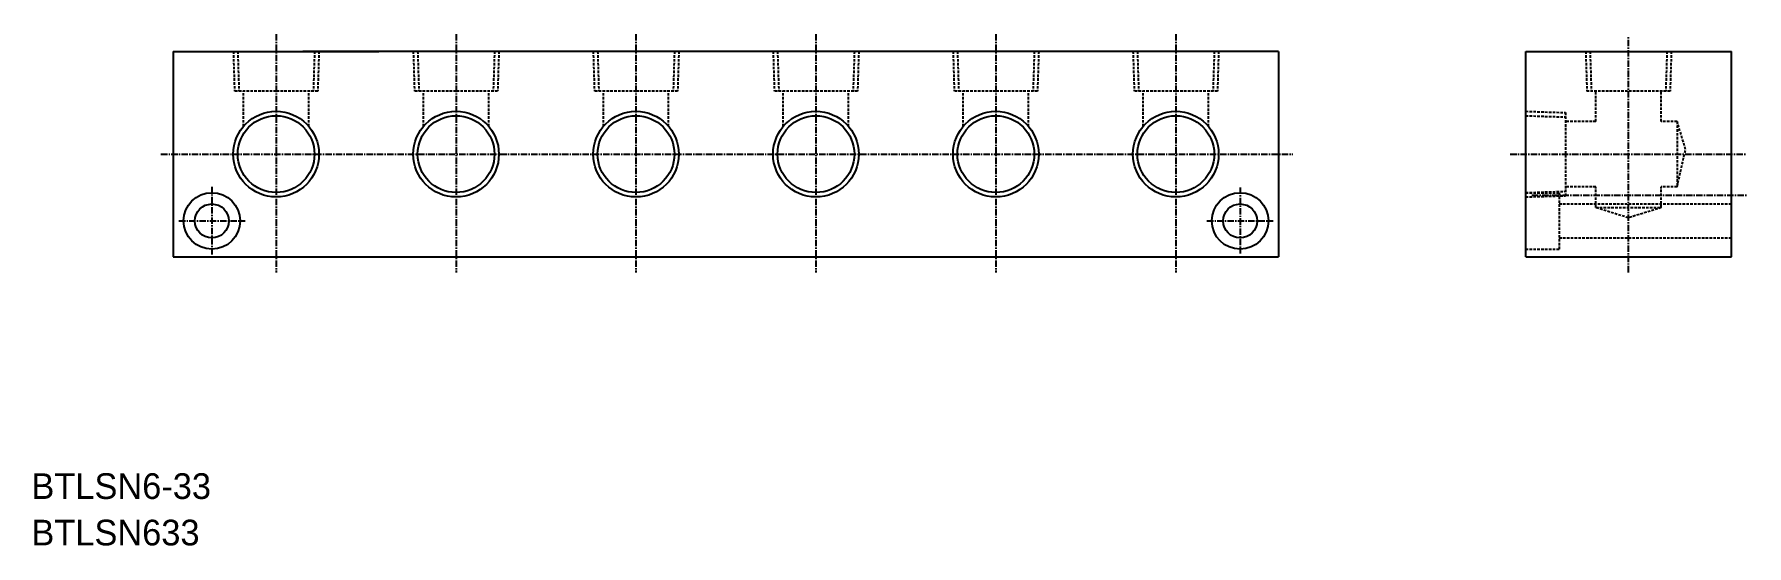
# Model space of a CAD drawing. Extents: x 1771 to 2104, y 6147 to 6246.
import ezdxf

# ---------------------------------------------------------------- set-up
doc = ezdxf.new("R2010")
doc.units = 0
doc.linetypes.add('CENTER', pattern=[2, 1.25, -0.25, 0.25, -0.25])
doc.linetypes.add('DASHED', pattern=[0.75, 0.5, -0.25])
doc.layers.get('0').update_dxf_attribs({"linetype": 'CONTINUOUS'})
doc.layers.add('CENTER', color=1, linetype='CENTER')

msp = doc.modelspace()

# ---------------------------------------------------------------- linework, layer by layer
at = {"color": 7, "linetype": 'CONTINUOUS'}
for p, q in [((1798.17, 6243.15), (1838.17, 6243.15)), ((1798.17, 6243.15), (1798.17, 6203.15)), ((2013.17, 6243.15), (2013.17, 6203.15)), ((2061.23, 6243.15), (2101.23, 6243.15)), ((2061.23, 6203.15), (2061.23, 6243.15)), ((2101.23, 6203.15), (2101.23, 6243.15)), ((1798.17, 6203.15), (2013.17, 6203.15)), ((1853.17, 6203.15), (1853.17, 6203.15)), ((2061.23, 6203.15), (2101.23, 6203.15))]:
    msp.add_line(p, q, dxfattribs=at)
at = {"color": 3, "linetype": 'DASHED'}
for p, q in [((1809.84, 6243.15), (1810.08, 6235.38)), ((1810.7, 6243.15), (1810.94, 6235.38)), ((1825.65, 6243.15), (1825.4, 6235.38)), ((1826.5, 6243.15), (1826.26, 6235.38)), ((1844.84, 6243.15), (1845.08, 6235.38)), ((1845.7, 6243.15), (1845.94, 6235.38)), ((1860.65, 6243.15), (1860.4, 6235.38)), ((1861.5, 6243.15), (1861.26, 6235.38)), ((1879.84, 6243.15), (1880.08, 6235.38)), ((1880.7, 6243.15), (1880.94, 6235.38)), ((1895.65, 6243.15), (1895.4, 6235.38)), ((1896.5, 6243.15), (1896.26, 6235.38)), ((1914.84, 6243.15), (1915.08, 6235.38)), ((1915.7, 6243.15), (1915.94, 6235.38)), ((1930.65, 6243.15), (1930.4, 6235.38)), ((1931.5, 6243.15), (1931.26, 6235.38)), ((1949.84, 6243.15), (1950.08, 6235.38)), ((1950.7, 6243.15), (1950.94, 6235.38)), ((1965.65, 6243.15), (1965.4, 6235.38)), ((1966.5, 6243.15), (1966.26, 6235.38)), ((1984.84, 6243.15), (1985.08, 6235.38)), ((1985.7, 6243.15), (1985.94, 6235.38)), ((2000.65, 6243.15), (2000.4, 6235.38)), ((2001.5, 6243.15), (2001.26, 6235.38)), ((2072.89, 6243.15), (2073.14, 6235.38)), ((2073.75, 6243.15), (2073.99, 6235.38)), ((2088.7, 6243.15), (2088.46, 6235.38)), ((2089.56, 6243.15), (2089.31, 6235.38)), ((1818.17, 6235.38), (1810.08, 6235.38)), ((1811.82, 6228.54), (1811.82, 6235.38)), ((1826.26, 6235.38), (1818.17, 6235.38)), ((1824.52, 6228.54), (1824.52, 6235.38)), ((1853.17, 6235.38), (1845.08, 6235.38)), ((1846.82, 6228.54), (1846.82, 6235.38)), ((1861.26, 6235.38), (1853.17, 6235.38)), ((1859.52, 6228.54), (1859.52, 6235.38)), ((1888.17, 6235.38), (1880.08, 6235.38)), ((1881.82, 6228.54), (1881.82, 6235.38)), ((1896.26, 6235.38), (1888.17, 6235.38)), ((1894.52, 6228.54), (1894.52, 6235.38)), ((1923.17, 6235.38), (1915.08, 6235.38)), ((1916.82, 6228.54), (1916.82, 6235.38)), ((1931.26, 6235.38), (1923.17, 6235.38)), ((1929.52, 6228.54), (1929.52, 6235.38)), ((1958.17, 6235.38), (1950.08, 6235.38)), ((1951.82, 6228.54), (1951.82, 6235.38)), ((1966.26, 6235.38), (1958.17, 6235.38)), ((1964.52, 6228.54), (1964.52, 6235.38)), ((1993.17, 6235.38), (1985.08, 6235.38)), ((1986.82, 6228.54), (1986.82, 6235.38)), ((2001.26, 6235.38), (1993.17, 6235.38)), ((1999.52, 6228.54), (1999.52, 6235.38)), ((2089.31, 6235.38), (2073.14, 6235.38)), ((2074.88, 6229.5), (2074.88, 6235.38)), ((2087.58, 6229.5), (2087.58, 6235.38)), ((2061.23, 6231.48), (2068.99, 6231.24)), ((2061.23, 6230.62), (2068.99, 6230.38)), ((2068.99, 6231.24), (2068.99, 6215.06)), ((2074.88, 6229.5), (2068.99, 6229.5)), ((2090.68, 6229.5), (2087.58, 6229.5)), ((2090.68, 6229.5), (2090.68, 6216.8)), ((2092.33, 6224.07), (2090.68, 6229.5)), ((2090.68, 6216.8), (2092.33, 6224.07)), ((2061.23, 6215.67), (2068.99, 6215.92)), ((2074.88, 6216.8), (2068.99, 6216.8)), ((2074.88, 6212.74), (2074.88, 6216.8)), ((2087.58, 6212.74), (2087.58, 6216.8)), ((2090.68, 6216.8), (2087.58, 6216.8)), ((2061.23, 6215.65), (2067.73, 6215.65)), ((2061.23, 6214.82), (2068.99, 6215.06)), ((2067.73, 6215.65), (2067.73, 6204.65)), ((2067.73, 6213.45), (2101.23, 6213.45)), ((2074.88, 6212.74), (2087.58, 6212.74)), ((2081.19, 6210.76), (2074.88, 6212.74)), ((2087.58, 6212.74), (2081.19, 6210.76)), ((2067.73, 6206.85), (2101.23, 6206.85)), ((2061.23, 6204.65), (2067.73, 6204.65))]:
    msp.add_line(p, q, dxfattribs=at)
msp.add_line((2013.17, 6243.15), (1823.35, 6243.15))
at = {"color": 3, "linetype": 'CONTINUOUS'}
for centre in [(1818.17, 6223.15), (1853.17, 6223.15), (1888.17, 6223.15), (1923.17, 6223.15), (1958.17, 6223.15), (1993.17, 6223.15)]:
    msp.add_circle(centre, 8.33, dxfattribs=at)
at = {"color": 7, "linetype": 'CONTINUOUS'}
for centre, radius in [((1818.17, 6223.15), 7.47), ((1853.17, 6223.15), 7.47), ((1888.17, 6223.15), 7.47), ((1923.17, 6223.15), 7.47), ((1958.17, 6223.15), 7.47), ((1993.17, 6223.15), 7.47), ((1805.67, 6210.15), 5.5), ((1805.67, 6210.15), 3.3), ((2005.67, 6210.15), 5.5), ((2005.67, 6210.15), 3.3)]:
    msp.add_circle(centre, radius, dxfattribs=at)
at = {"layer": 'CENTER', "color": 1, "linetype": 'CENTER'}
for p, q in [((1818.17, 6246.48), (1818.17, 6200.13)), ((1853.17, 6246.48), (1853.17, 6200.13)), ((1888.17, 6246.48), (1888.17, 6200.13)), ((1923.17, 6246.48), (1923.17, 6200.13)), ((1958.17, 6246.48), (1958.17, 6200.13)), ((1993.17, 6246.48), (1993.17, 6200.13)), ((2081.23, 6200.15), (2081.23, 6246.15)), ((1795.77, 6223.15), (2015.91, 6223.15)), ((2058.23, 6223.15), (2104.23, 6223.15)), ((1805.67, 6216.82), (1805.67, 6203.65)), ((2005.67, 6216.67), (2005.67, 6203.8)), ((2062.4, 6215.15), (2104.23, 6215.15)), ((1799.27, 6210.15), (1812.14, 6210.15)), ((1999.23, 6210.15), (2012.1, 6210.15))]:
    msp.add_line(p, q, dxfattribs=at)

# ---------------------------------------------------------------- texts
at = {"color": 7, "linetype": 'CONTINUOUS'}
for s, p in [('BTLSN6-33', (1770.57, 6156.06)), ('BTLSN633', (1770.57, 6147.02))]:
    msp.add_text(s, height=5, dxfattribs=at).set_placement(p)

doc.saveas('drawing.dxf')
